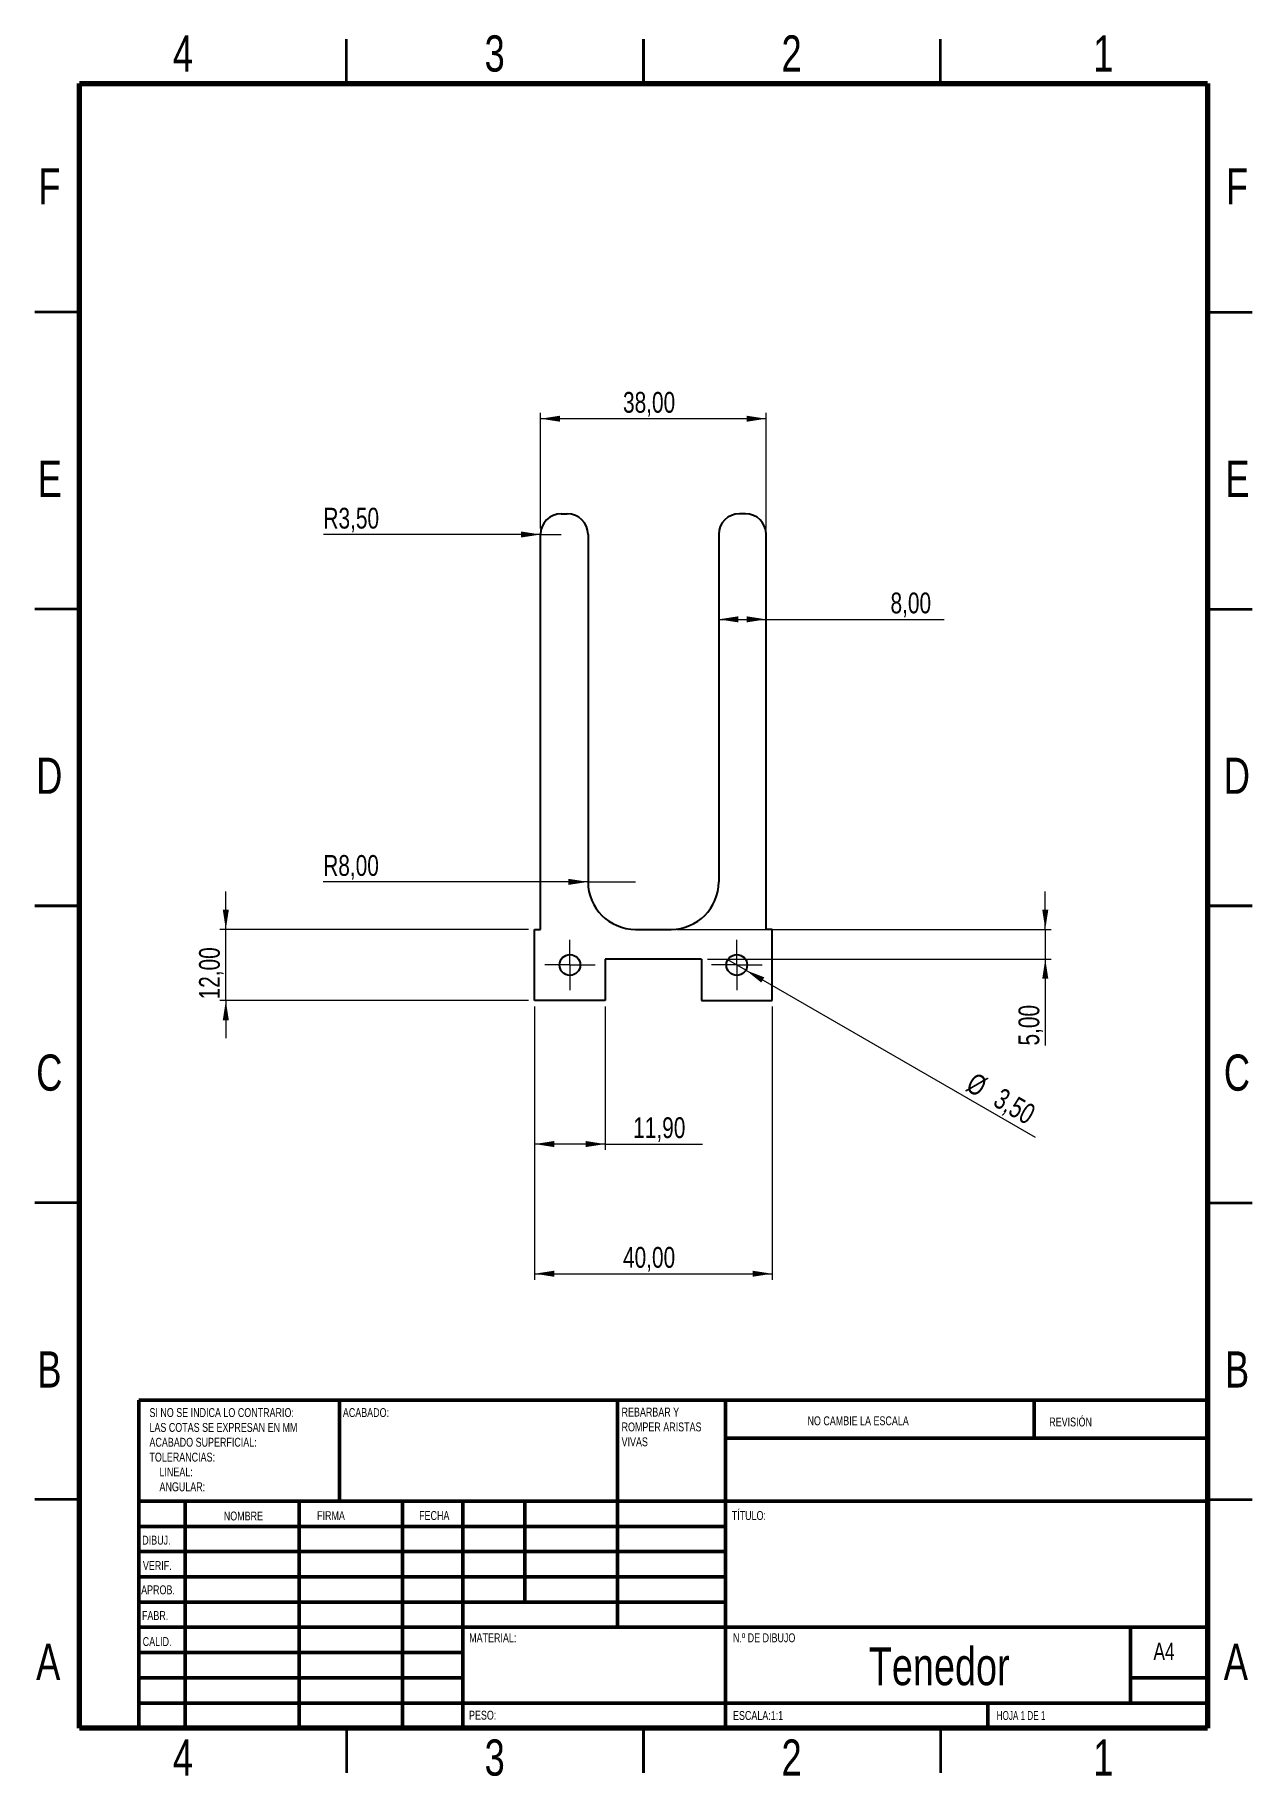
# Model space of a CAD drawing. Header units: millimetres. Extents: x 2 to 208, y 2 to 295.
import ezdxf

# ---------------------------------------------------------------- set-up
doc = ezdxf.new("R2010")
doc.units = ezdxf.units.MM
doc.styles.add('SLDTEXTSTYLE0', font='TXT', dxfattribs={"width": 0.75})
doc.styles.add('SLDTEXTSTYLE1', font='TXT', dxfattribs={"width": 0.681818})
doc.dimstyles.new('SLDDIMSTYLE0', dxfattribs={"dimtxt": 3.5, "dimasz": 3.302, "dimexe": 0, "dimexo": 0.0625, "dimgap": 0.875, "dimtad": 1, "dimrnd": 1e-09, "dimzin": 12, "dimdsep": 46, "dimtxsty": 'SLDTEXTSTYLE0', "dimsah": 1, "dimcen": 0.09, "dimadec": 0, "dimazin": 3, "dimtfac": 1, "dimtofl": 0, "dimtmove": 0, "dimatfit": 3, "dimfxl": 1, "dimfrac": 2, "dimtolj": 1, "dimtzin": 12, "dimarcsym": 0})
doc.dimstyles.new('SLDDIMSTYLE1', dxfattribs={"dimtxt": 3.5, "dimasz": 3.302, "dimexe": 0, "dimexo": 0.0625, "dimgap": 0.875, "dimtad": 1, "dimrnd": 1e-09, "dimzin": 12, "dimdsep": 46, "dimtxsty": 'SLDTEXTSTYLE0', "dimsah": 1, "dimcen": 0, "dimadec": 0, "dimazin": 3, "dimtfac": 1, "dimtofl": 0, "dimtmove": 0, "dimatfit": 3, "dimfxl": 1, "dimfrac": 2, "dimtolj": 1, "dimtzin": 12, "dimarcsym": 0})
doc.dimstyles.new('SLDDIMSTYLE2', dxfattribs={"dimtxt": 3.5, "dimasz": 3.302, "dimexe": 0, "dimexo": 0.0625, "dimgap": 0.875, "dimtad": 1, "dimrnd": 1e-09, "dimzin": 12, "dimdsep": 46, "dimtxsty": 'SLDTEXTSTYLE0', "dimsah": 1, "dimcen": 0.09, "dimadec": 0, "dimazin": 3, "dimtfac": 1, "dimtmove": 0, "dimatfit": 0, "dimfxl": 1, "dimfrac": 2, "dimtolj": 1, "dimtzin": 12, "dimarcsym": 0})
doc.dimstyles.new('SLDDIMSTYLE3', dxfattribs={"dimtxt": 3.5, "dimasz": 3.302, "dimexe": 0, "dimexo": 0.0625, "dimgap": 0.875, "dimtad": 1, "dimrnd": 1e-09, "dimzin": 12, "dimdsep": 46, "dimtxsty": 'SLDTEXTSTYLE0', "dimblk1": 'NONE', "dimsah": 1, "dimcen": 0, "dimadec": 0, "dimazin": 3, "dimtfac": 1, "dimtmove": 0, "dimatfit": 3, "dimldrblk": 'NONE', "dimfxl": 1, "dimfrac": 2, "dimtolj": 1, "dimtzin": 12, "dimarcsym": 0})

# ---------------------------------------------------------------- blocks, each defined once
blk = doc.blocks.new('SW_NOTE_0')
at = {"color": 0, "linetype": 'Continuous', "lineweight": 0, "char_height": 1.5, "attachment_point": 1, "style": 'SLDTEXTSTYLE0'}
for s, insert in [('SI NO SE INDICA LO CONTRARIO:', (0, 1.93)), ('LAS COTAS SE EXPRESAN EN MM', (0, -0.57)), ('ACABADO SUPERFICIAL:', (0, -3.07)), ('TOLERANCIAS:', (0, -5.57)), ('LINEAL:', (1.69, -8.07)), ('ANGULAR:', (1.69, -10.57))]:
    blk.add_mtext(s, dxfattribs=dict(at, insert=insert))
blk = doc.blocks.new('SW_NOTE_0_1')
at = {"color": 0, "linetype": 'Continuous', "lineweight": 0, "char_height": 1.5, "attachment_point": 1, "style": 'SLDTEXTSTYLE0'}
for s, insert in [('REBARBAR Y', (0, 1.93)), ('ROMPER ARISTAS', (0, -0.57)), ('VIVAS', (0, -3.07))]:
    blk.add_mtext(s, dxfattribs=dict(at, insert=insert))
blk = doc.blocks.new('_D')
at = {"color": 7, "linetype": 'Continuous', "lineweight": 0}
for p, q in [((86.66, 131.55), (86.66, 85.55)), ((126.66, 131.55), (126.66, 85.55)), ((86.66, 86.55), (126.66, 86.55))]:
    blk.add_line(p, q, dxfattribs=at)
at = {"color": 7, "linetype": 'Continuous', "lineweight": 18}
for points in [[(86.66, 86.55), (89.96, 86.04), (89.96, 87.06)], [(126.66, 86.55), (123.36, 87.06), (123.36, 86.04)]]:
    blk.add_solid(points, dxfattribs=at)
at = {"color": 7, "linetype": 'Continuous', "lineweight": 18, "insert": (101.55, 91.06), "char_height": 3.5, "attachment_point": 1, "style": 'SLDTEXTSTYLE0'}
blk.add_mtext('40,00', dxfattribs=at)
blk = doc.blocks.new('_D_1')
at = {"color": 7, "linetype": 'Continuous', "lineweight": 0}
for p, q in [((87.66, 212.05), (87.66, 231.55)), ((125.66, 230.55), (87.66, 230.55)), ((125.66, 212.05), (125.66, 231.55))]:
    blk.add_line(p, q, dxfattribs=at)
at = {"color": 7, "linetype": 'Continuous', "lineweight": 18}
for points in [[(87.66, 230.55), (90.96, 230.04), (90.96, 231.06)], [(125.66, 230.55), (122.36, 231.06), (122.36, 230.04)]]:
    blk.add_solid(points, dxfattribs=at)
at = {"color": 7, "linetype": 'Continuous', "lineweight": 18, "insert": (101.55, 235.06), "char_height": 3.5, "attachment_point": 1, "style": 'SLDTEXTSTYLE0'}
blk.add_mtext('38,00', dxfattribs=at)
blk = doc.blocks.new('_D_2')
at = {"color": 7, "linetype": 'Continuous', "lineweight": 0}
for p, q in [((117.66, 196.76), (125.66, 196.76)), ((125.66, 196.76), (155.65, 196.76))]:
    blk.add_line(p, q, dxfattribs=at)
at = {"color": 7, "linetype": 'Continuous', "lineweight": 18}
for points in [[(117.66, 196.76), (120.96, 196.25), (120.96, 197.27)], [(125.66, 196.76), (122.36, 197.27), (122.36, 196.25)]]:
    blk.add_solid(points, dxfattribs=at)
at = {"color": 7, "linetype": 'Continuous', "lineweight": 18, "insert": (146.6, 201.27), "char_height": 3.5, "attachment_point": 1, "style": 'SLDTEXTSTYLE0'}
blk.add_mtext('8,00', dxfattribs=at)
blk = doc.blocks.new('_D_3')
at = {"color": 7, "linetype": 'Continuous', "lineweight": 0}
for q in [(51.07, 152.55), (103.66, 152.55)]:
    blk.add_line((95.66, 152.55), q, dxfattribs=at)
at = {"color": 7, "linetype": 'Continuous', "lineweight": 18}
blk.add_solid([(95.66, 152.55), (92.36, 153.06), (92.36, 152.04)], dxfattribs=at)
at = {"color": 7, "linetype": 'Continuous', "lineweight": 18, "insert": (51.07, 157.06), "char_height": 3.5, "attachment_point": 1, "style": 'SLDTEXTSTYLE0'}
blk.add_mtext('R8,00', dxfattribs=at)
blk = doc.blocks.new('_D_4')
at = {"color": 7, "linetype": 'Continuous', "lineweight": 0}
for p, q in [((172.66, 144.55), (172.66, 150.9)), ((110.66, 144.55), (173.66, 144.55)), ((172.66, 144.55), (172.66, 139.55)), ((115.76, 139.55), (173.66, 139.55)), ((172.66, 139.55), (172.66, 124.99))]:
    blk.add_line(p, q, dxfattribs=at)
at = {"color": 7, "linetype": 'Continuous', "lineweight": 18}
for points in [[(172.66, 144.55), (173.17, 147.85), (172.15, 147.85)], [(172.66, 139.55), (172.15, 136.25), (173.17, 136.25)]]:
    blk.add_solid(points, dxfattribs=at)
at = {"color": 7, "linetype": 'Continuous', "lineweight": 18, "insert": (168.15, 124.99), "char_height": 3.5, "attachment_point": 1, "rotation": 90, "style": 'SLDTEXTSTYLE0'}
blk.add_mtext('5,00', dxfattribs=at)
blk = doc.blocks.new('_D_5')
at = {"color": 7, "linetype": 'Continuous', "lineweight": 0}
for p, q in [((34.66, 144.55), (34.66, 150.9)), ((85.66, 144.55), (33.66, 144.55)), ((34.66, 132.55), (34.66, 144.55)), ((85.66, 132.55), (33.66, 132.55)), ((34.66, 132.55), (34.66, 126.2))]:
    blk.add_line(p, q, dxfattribs=at)
at = {"color": 7, "linetype": 'Continuous', "lineweight": 18}
for points in [[(34.66, 144.55), (35.17, 147.85), (34.15, 147.85)], [(34.66, 132.55), (34.15, 129.25), (35.17, 129.25)]]:
    blk.add_solid(points, dxfattribs=at)
at = {"color": 7, "linetype": 'Continuous', "lineweight": 18, "insert": (30.15, 132.75), "char_height": 3.5, "attachment_point": 1, "rotation": 90, "style": 'SLDTEXTSTYLE0'}
blk.add_mtext('12,00', dxfattribs=at)
blk = doc.blocks.new('_D_6')
at = {"color": 7, "linetype": 'Continuous', "lineweight": 0}
for q in [(119.19, 139.43), (170.98, 109.53)]:
    blk.add_line((122.22, 137.68), q, dxfattribs=at)
at = {"color": 7, "linetype": 'Continuous', "lineweight": 18}
blk.add_solid([(122.22, 137.68), (124.83, 135.59), (125.34, 136.47)], dxfattribs=at)
at = {"color": 7, "linetype": 'Continuous', "lineweight": 18, "char_height": 3.5, "attachment_point": 1, "rotation": 330, "style": 'SLDTEXTSTYLE0'}
for s, insert in [('%%c', (160.82, 120.6)), ('3,50', (165.42, 118))]:
    blk.add_mtext(s, dxfattribs=dict(at, insert=insert))
blk = doc.blocks.new('_None')
blk = doc.blocks.new('_D_7')
at = {"color": 7, "linetype": 'Continuous', "lineweight": 0}
for p, q in [((86.66, 131.55), (86.66, 107.39)), ((98.56, 131.55), (98.56, 107.39)), ((98.56, 108.39), (86.66, 108.39)), ((98.56, 108.39), (114.91, 108.39))]:
    blk.add_line(p, q, dxfattribs=at)
at = {"color": 7, "linetype": 'Continuous', "lineweight": 18}
for points in [[(86.66, 108.39), (89.96, 107.88), (89.96, 108.9)], [(98.56, 108.39), (95.26, 108.9), (95.26, 107.88)]]:
    blk.add_solid(points, dxfattribs=at)
at = {"color": 7, "linetype": 'Continuous', "lineweight": 18, "insert": (103.27, 112.9), "char_height": 3.5, "attachment_point": 1, "style": 'SLDTEXTSTYLE0'}
blk.add_mtext('11,90', dxfattribs=at)
blk = doc.blocks.new('_D_8')
at = {"color": 7, "linetype": 'Continuous', "lineweight": 0}
for q in [(51.1, 211.05), (91.16, 211.05)]:
    blk.add_line((87.66, 211.05), q, dxfattribs=at)
at = {"color": 7, "linetype": 'Continuous', "lineweight": 18}
blk.add_solid([(87.66, 211.05), (84.36, 211.56), (84.36, 210.54)], dxfattribs=at)
at = {"color": 7, "linetype": 'Continuous', "lineweight": 18, "insert": (51.1, 215.55), "char_height": 3.5, "attachment_point": 1, "style": 'SLDTEXTSTYLE0'}
blk.add_mtext('R3,50', dxfattribs=at)
blk = doc.blocks.new('SW_CENTERMARKSYMBOL_0')
at = {"color": 0, "linetype": 'Continuous', "lineweight": 18}
for p, q in [((0, 2.5), (0, 4.25)), ((-2.5, 0), (-4.25, 0)), ((0, 0), (-2.5, 0)), ((0, 0), (0, 2.5)), ((0, 0), (0, -2.5)), ((0, 0), (2.5, 0)), ((2.5, 0), (4.25, 0)), ((0, -2.5), (0, -4.25))]:
    blk.add_line(p, q, dxfattribs=at)
blk = doc.blocks.new('SW_CENTERMARKSYMBOL_1')
at = {"color": 0, "linetype": 'Continuous', "lineweight": 18}
for p, q in [((0, 2.5), (0, 4.25)), ((-2.5, 0), (-4.25, 0)), ((0, 0), (-2.5, 0)), ((0, 0), (0, 2.5)), ((0, 0), (0, -2.5)), ((0, 0), (2.5, 0)), ((2.5, 0), (4.25, 0)), ((0, -2.5), (0, -4.25))]:
    blk.add_line(p, q, dxfattribs=at)

msp = doc.modelspace()

# ---------------------------------------------------------------- linework, layer by layer
at = {"color": 7, "linetype": 'Continuous', "lineweight": 35}
for p, q in [((55, 287), (55, 294.5)), ((105, 294.5), (105, 287)), ((105, 287), (105, 294.5)), ((155, 287), (155, 294.5)), ((10, 248.5), (2.5, 248.5)), ((200, 248.5), (207.5, 248.5)), ((10, 198.5), (2.5, 198.5)), ((200, 198.5), (207.5, 198.5)), ((2.5, 148.5), (10, 148.5)), ((10, 148.5), (2.5, 148.5)), ((207.5, 148.5), (200, 148.5)), ((200, 148.5), (207.5, 148.5)), ((10, 98.5), (2.5, 98.5)), ((200, 98.5), (207.5, 98.5)), ((10, 48.5), (2.5, 48.5)), ((200, 48.5), (207.5, 48.5)), ((55, 10), (55, 2.5)), ((105, 2.5), (105, 10)), ((105, 10), (105, 2.5)), ((155, 10), (155, 2.5))]:
    msp.add_line(p, q, dxfattribs=at)
at = {"color": 7, "linetype": 'Continuous', "lineweight": 70}
for p, q in [((10, 10), (10, 287)), ((10, 287), (200, 287)), ((200, 287), (200, 10)), ((200, 10), (10, 10))]:
    msp.add_line(p, q, dxfattribs=at)
at = {"color": 7, "linetype": 'Continuous', "lineweight": 25}
for p, q in [((91.159, 214.551), (92.159, 214.551)), ((122.159, 214.551), (121.159, 214.551)), ((87.659, 144.551), (87.659, 211.051)), ((95.659, 211.051), (95.659, 152.551)), ((117.659, 211.051), (117.659, 152.551)), ((125.659, 144.551), (125.659, 211.051)), ((86.659, 132.551), (86.659, 144.551)), ((86.659, 144.551), (87.659, 144.551)), ((103.659, 144.551), (109.659, 144.551)), ((126.659, 144.551), (125.659, 144.551)), ((126.659, 132.551), (126.659, 144.551)), ((114.759, 139.551), (98.559, 139.551)), ((98.559, 139.551), (98.559, 132.551)), ((114.759, 139.551), (114.759, 132.551)), ((98.559, 132.551), (86.659, 132.551)), ((114.759, 132.551), (126.659, 132.551))]:
    msp.add_line(p, q, dxfattribs=at)
at = {"color": 7, "linetype": 'Continuous', "lineweight": 50}
for p, q in [((20, 65.25), (200, 65.25)), ((20, 65.25), (20, 10)), ((53.8, 48.25), (53.8, 65.25)), ((100.6, 65.25), (100.6, 27)), ((118.8, 65.25), (118.8, 10)), ((170.8, 58.875), (170.8, 65.25)), ((200, 58.875), (118.8, 58.875)), ((200, 48.25), (20, 48.25)), ((27.8, 48.25), (27.8, 10)), ((46.991, 48.25), (46.991, 10)), ((64.399, 48.25), (64.399, 10)), ((74.6, 10), (74.6, 48.25)), ((85, 31.25), (85, 48.25)), ((118.8, 44), (20, 44)), ((118.8, 39.75), (20, 39.75)), ((118.8, 35.5), (20, 35.5)), ((118.8, 31.25), (20, 31.25)), ((74.6, 27), (20, 27)), ((74.6, 27), (200, 27)), ((187, 14.25), (187, 27)), ((74.6, 22.75), (20, 22.75)), ((74.6, 18.5), (20, 18.5)), ((200, 18.5), (187, 18.5)), ((20, 14.25), (200, 14.25)), ((163, 10), (163, 14.25))]:
    msp.add_line(p, q, dxfattribs=at)
at = {"color": 7, "linetype": 'Continuous', "lineweight": 25}
for centre in [(92.609, 138.551), (120.709, 138.551)]:
    msp.add_circle(centre, 1.75, dxfattribs=at)
for centre, radius, start, end in [((91.159, 211.051), 3.5, 90, 180), ((92.159, 211.051), 3.5, 0, 90), ((121.159, 211.051), 3.5, 90, 180), ((122.159, 211.051), 3.5, 0, 90), ((103.659, 152.551), 8, 180, 270), ((109.659, 152.551), 8, 270, 0)]:
    msp.add_arc(centre, radius, start, end, dxfattribs=at)

# ---------------------------------------------------------------- block references
at = {"color": 7, "linetype": 'Continuous', "lineweight": 0}
for name, p in [('SW_CENTERMARKSYMBOL_1', (92.609, 138.551)), ('SW_CENTERMARKSYMBOL_0', (120.709, 138.551)), ('SW_NOTE_0', (21.803, 61.987)), ('SW_NOTE_0_1', (101.309, 62.069))]:
    msp.add_blockref(name, p, dxfattribs=at)

# ---------------------------------------------------------------- texts
for s, insert, char_height, attachment_point, style in [('4', (27.439, 295.114), 6.096, 2, 'SLDTEXTSTYLE0'), ('3', (79.939, 295.114), 6.096, 2, 'SLDTEXTSTYLE0'), ('2', (129.939, 295.114), 6.096, 2, 'SLDTEXTSTYLE0'), ('1', (182.439, 295.114), 6.096, 2, 'SLDTEXTSTYLE0'), ('F', (4.937, 272.726), 6.096, 2, 'SLDTEXTSTYLE0'), ('F', (204.937, 272.726), 6.096, 2, 'SLDTEXTSTYLE0'), ('E', (5.011, 223.476), 6.096, 2, 'SLDTEXTSTYLE0'), ('E', (205.011, 223.476), 6.096, 2, 'SLDTEXTSTYLE0'), ('D', (4.93, 173.476), 6.096, 2, 'SLDTEXTSTYLE0'), ('D', (204.93, 173.476), 6.096, 2, 'SLDTEXTSTYLE0'), ('C', (4.937, 123.476), 6.096, 2, 'SLDTEXTSTYLE0'), ('C', (204.937, 123.476), 6.096, 2, 'SLDTEXTSTYLE0'), ('B', (4.953, 73.476), 6.096, 2, 'SLDTEXTSTYLE0'), ('B', (204.953, 73.476), 6.096, 2, 'SLDTEXTSTYLE0'), ('ACABADO:', (54.371, 63.919), 1.5, 1, 'SLDTEXTSTYLE0'), ('NO CAMBIE LA ESCALA', (132.615, 62.533), 1.5, 1, 'SLDTEXTSTYLE0'), ('REVISIÓN', (173.328, 62.335), 1.5, 1, 'SLDTEXTSTYLE0'), ('TÍTULO:', (119.857, 46.576), 1.5, 1, 'SLDTEXTSTYLE0'), ('NOMBRE', (34.322, 46.501), 1.5, 1, 'SLDTEXTSTYLE0'), ('FIRMA', (50.034, 46.562), 1.5, 1, 'SLDTEXTSTYLE0'), ('FECHA', (67.215, 46.576), 1.5, 1, 'SLDTEXTSTYLE0'), ('DIBUJ.', (20.59, 42.43), 1.5, 1, 'SLDTEXTSTYLE0'), ('VERIF.', (20.699, 38.154), 1.5, 1, 'SLDTEXTSTYLE0'), ('APROB.', (20.402, 34.064), 1.5, 1, 'SLDTEXTSTYLE0'), ('FABR.', (20.543, 29.734), 1.5, 1, 'SLDTEXTSTYLE0'), ('A', (4.757, 24.226), 6.096, 2, 'SLDTEXTSTYLE0'), ('CALID.', (20.669, 25.35), 1.5, 1, 'SLDTEXTSTYLE0'), ('MATERIAL:', (75.646, 25.986), 1.5, 1, 'SLDTEXTSTYLE0'), ('N.º DE DIBUJO', (120.074, 25.986), 1.5, 1, 'SLDTEXTSTYLE0'), ('Tenedor', (154.794, 23.607), 6.35, 2, 'SLDTEXTSTYLE0'), ('A4', (190.871, 24.406), 2.9104, 1, 'SLDTEXTSTYLE0'), ('A', (204.757, 24.226), 6.096, 2, 'SLDTEXTSTYLE0'), ('PESO:', (75.618, 12.949), 1.4986, 1, 'SLDTEXTSTYLE0'), ('ESCALA:1:1', (120.074, 12.9), 1.5, 1, 'SLDTEXTSTYLE0'), ('HOJA 1 DE 1', (164.478, 12.9), 1.5, 1, 'SLDTEXTSTYLE1'), ('4', (27.439, 8.114), 6.096, 2, 'SLDTEXTSTYLE0'), ('3', (79.939, 8.114), 6.096, 2, 'SLDTEXTSTYLE0'), ('2', (129.939, 8.114), 6.096, 2, 'SLDTEXTSTYLE0'), ('1', (182.439, 8.114), 6.096, 2, 'SLDTEXTSTYLE0')]:
    msp.add_mtext(s, dxfattribs=dict(at, insert=insert, char_height=char_height, attachment_point=attachment_point, style=style))

# ---------------------------------------------------------------- dimensions: what is measured, and where the dimension line sits
at = {"color": 7, "linetype": 'Continuous', "lineweight": 18}
for base, p1, p2, picture, middle in [((87.659, 230.551), (125.659, 211.051), (87.659, 211.051), '_D_1', (107.369, 230.551)), ((125.659, 196.761), (117.659, 211.051), (125.659, 211.051), '_D_2', (151.123, 196.761)), ((126.659, 86.551), (86.659, 132.551), (126.659, 132.551), '_D', (107.369, 86.551)), ((86.659, 108.391), (98.559, 132.551), (86.659, 132.551), '_D_7', (109.093, 108.391))]:
    dim = msp.add_linear_dim(base=base, p1=p1, p2=p2, dimstyle='SLDDIMSTYLE0', dxfattribs=at)
    dim.commit()
    dim.dimension.update_dxf_attribs({"geometry": picture, "text_midpoint": middle, "dimtype": 160})
for center, mpoint, picture, middle in [((91.159, 211.051), (87.659, 211.051), '_D_8', (56.933, 211.051)), ((103.659, 152.551), (95.659, 152.551), '_D_3', (56.933, 152.551))]:
    dim = msp.add_radius_dim(center=center, mpoint=mpoint, dimstyle='SLDDIMSTYLE1', dxfattribs=at)
    dim.commit()
    dim.dimension.update_dxf_attribs({"geometry": picture, "text_midpoint": middle, "dimtype": 164})
for base, p1, p2, picture, middle in [((34.659, 144.551), (86.659, 132.551), (86.659, 144.551), '_D_5', (34.659, 138.566)), ((172.659, 139.551), (109.659, 144.551), (114.759, 139.551), '_D_4', (172.659, 129.514))]:
    dim = msp.add_linear_dim(base=base, p1=p1, p2=p2, angle=90, dimstyle='SLDDIMSTYLE2', dxfattribs=at)
    dim.commit()
    dim.dimension.update_dxf_attribs({"geometry": picture, "text_midpoint": middle, "dimtype": 160})
dim = msp.add_diameter_dim_2p(p1=(119.193, 139.426), p2=(122.225, 137.676), dimstyle='SLDDIMSTYLE3', dxfattribs=at)
dim.commit()
dim.dimension.update_dxf_attribs({"geometry": '_D_6', "text_midpoint": (164.84, 113.072), "dimtype": 163})

doc.saveas('drawing.dxf')
